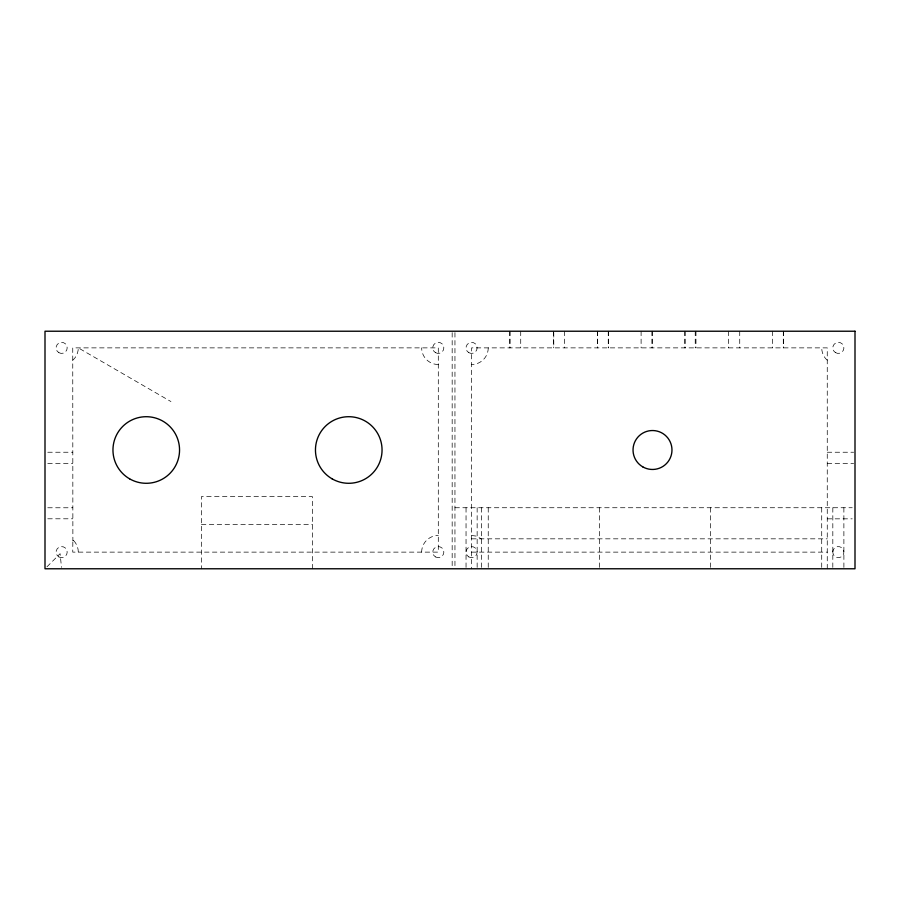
<?xml version="1.0" encoding="UTF-8"?>
<svg xmlns="http://www.w3.org/2000/svg" width="900" height="900" viewBox="0 0 900 900"><rect width="100%" height="100%" fill="white"/><g stroke="black" fill="none" stroke-linecap="round" stroke-linejoin="round"><path stroke-width="0.67" stroke-dasharray="4.5 3.38" d="M46.958 566.82L60.098 553.68L61.504 567.405M73.418 540.36L72.877 540.9L72.742 347.873L438.3 347.873L438.3 552.127L72.742 552.127L72.855 539.921L73.418 540.36A16.65 16.65 0 0 1 78.3 552.127M72.742 360.157L73.418 359.64A16.65 16.65 0 0 0 78.3 347.873L170.944 401.569M47.779 452.239L72.742 452.239M827.258 452.239L853.616 452.239M47.779 463.343L72.742 463.343M827.258 463.343L853.616 463.343M47.779 507.769L72.742 507.769M454.95 507.735L852.221 507.735M47.779 518.794L72.742 518.794M827.258 518.839L852.221 518.839M201.42 524.385L312.401 524.385M471.6 538.83L827.258 538.83M471.6 552.127L827.258 552.127M471.6 535.477L475.909 536.051L481.387 538.83M827.258 360.146L826.594 359.64A16.639 16.639 0 0 1 821.711 347.873M843.874 507.735L843.896 568.778M832.826 507.735L832.815 568.778M827.258 568.778L827.258 347.873L471.6 347.873L471.6 568.778M821.711 507.735L821.711 568.778M783.495 331.223L783.495 347.873M783.304 331.223L783.304 347.873M772.403 331.223L772.403 347.873M739.732 331.223L739.732 347.873M728.64 331.223L728.64 347.873M710.471 507.735L710.471 568.778M695.97 331.223L695.97 347.873M695.227 331.223L695.227 347.873M685.058 331.223L685.058 347.873M684.866 331.223L684.866 347.873M652.207 331.223L652.207 347.873M652.016 331.223L652.016 347.873M641.104 331.223L641.104 347.873M608.434 331.223L608.434 347.873M608.254 331.223L608.254 347.873M599.479 507.735L599.479 567.394M597.533 331.223L597.533 347.873M597.341 331.223L597.341 347.873M564.48 331.223L564.48 347.873M553.77 332.606L553.77 347.873M553.579 331.223L553.579 347.873M520.717 331.223L520.717 347.873M509.996 331.223L509.996 347.873M509.816 331.223L509.816 347.873M488.239 507.735L488.239 568.778M481.387 507.735L481.387 568.778M477.146 507.735L477.146 568.778M466.043 507.735L466.043 568.778M454.95 332.629L454.95 568.778M452.171 332.629L452.171 567.371M312.401 568.778L312.401 496.631L201.42 496.631L201.42 568.778M421.65 552.127A16.65 16.65 0 0 1 438.3 535.477M438.3 364.522A16.65 16.65 0 0 1 421.65 347.873M488.239 347.873A16.65 16.65 0 0 1 471.6 364.522M832.883 551.194L832.826 552.645A5.546 5.546 0 0 0 841.151 556.92A5.546 5.546 0 0 0 841.511 547.571A5.546 5.546 0 0 0 832.883 551.194M435.521 352.676A5.546 5.546 0 0 0 443.846 347.873A5.546 5.546 0 0 0 435.521 343.069A5.546 5.546 0 0 0 435.521 352.676M435.521 556.931A5.546 5.546 0 0 0 443.846 552.127A5.546 5.546 0 0 0 435.521 547.324A5.546 5.546 0 0 0 435.521 556.931M58.871 556.931A5.546 5.546 0 0 0 67.196 552.127A5.546 5.546 0 0 0 58.871 547.324A5.546 5.546 0 0 0 58.871 556.931M58.871 352.676A5.546 5.546 0 0 0 67.196 347.873A5.546 5.546 0 0 0 58.871 343.069A5.546 5.546 0 0 0 58.871 352.676M835.346 352.53A5.546 5.546 0 0 0 843.896 348.154A5.546 5.546 0 0 0 835.83 342.934A5.546 5.546 0 0 0 835.346 352.53M468.821 352.676A5.546 5.546 0 0 0 477.146 347.873A5.546 5.546 0 0 0 468.821 343.069A5.546 5.546 0 0 0 468.821 352.676M468.821 556.931A5.546 5.546 0 0 0 477.146 552.127A5.546 5.546 0 0 0 468.821 547.324A5.546 5.546 0 0 0 468.821 556.931"/><path stroke-width="1.35" d="M855 331.223L45 331.223L45 568.778L855 568.778L855 331.223M332.1 478.834A33.3 33.3 0 0 0 382.05 450A33.3 33.3 0 0 0 332.1 421.166A33.3 33.3 0 0 0 332.1 478.834M129.6 478.834A33.3 33.3 0 0 0 179.55 450A33.3 33.3 0 0 0 129.6 421.166A33.3 33.3 0 0 0 129.6 478.834M642.769 466.864A19.474 19.474 0 0 0 671.974 450A19.474 19.474 0 0 0 642.769 433.136A19.474 19.474 0 0 0 642.769 466.864"/></g></svg>
